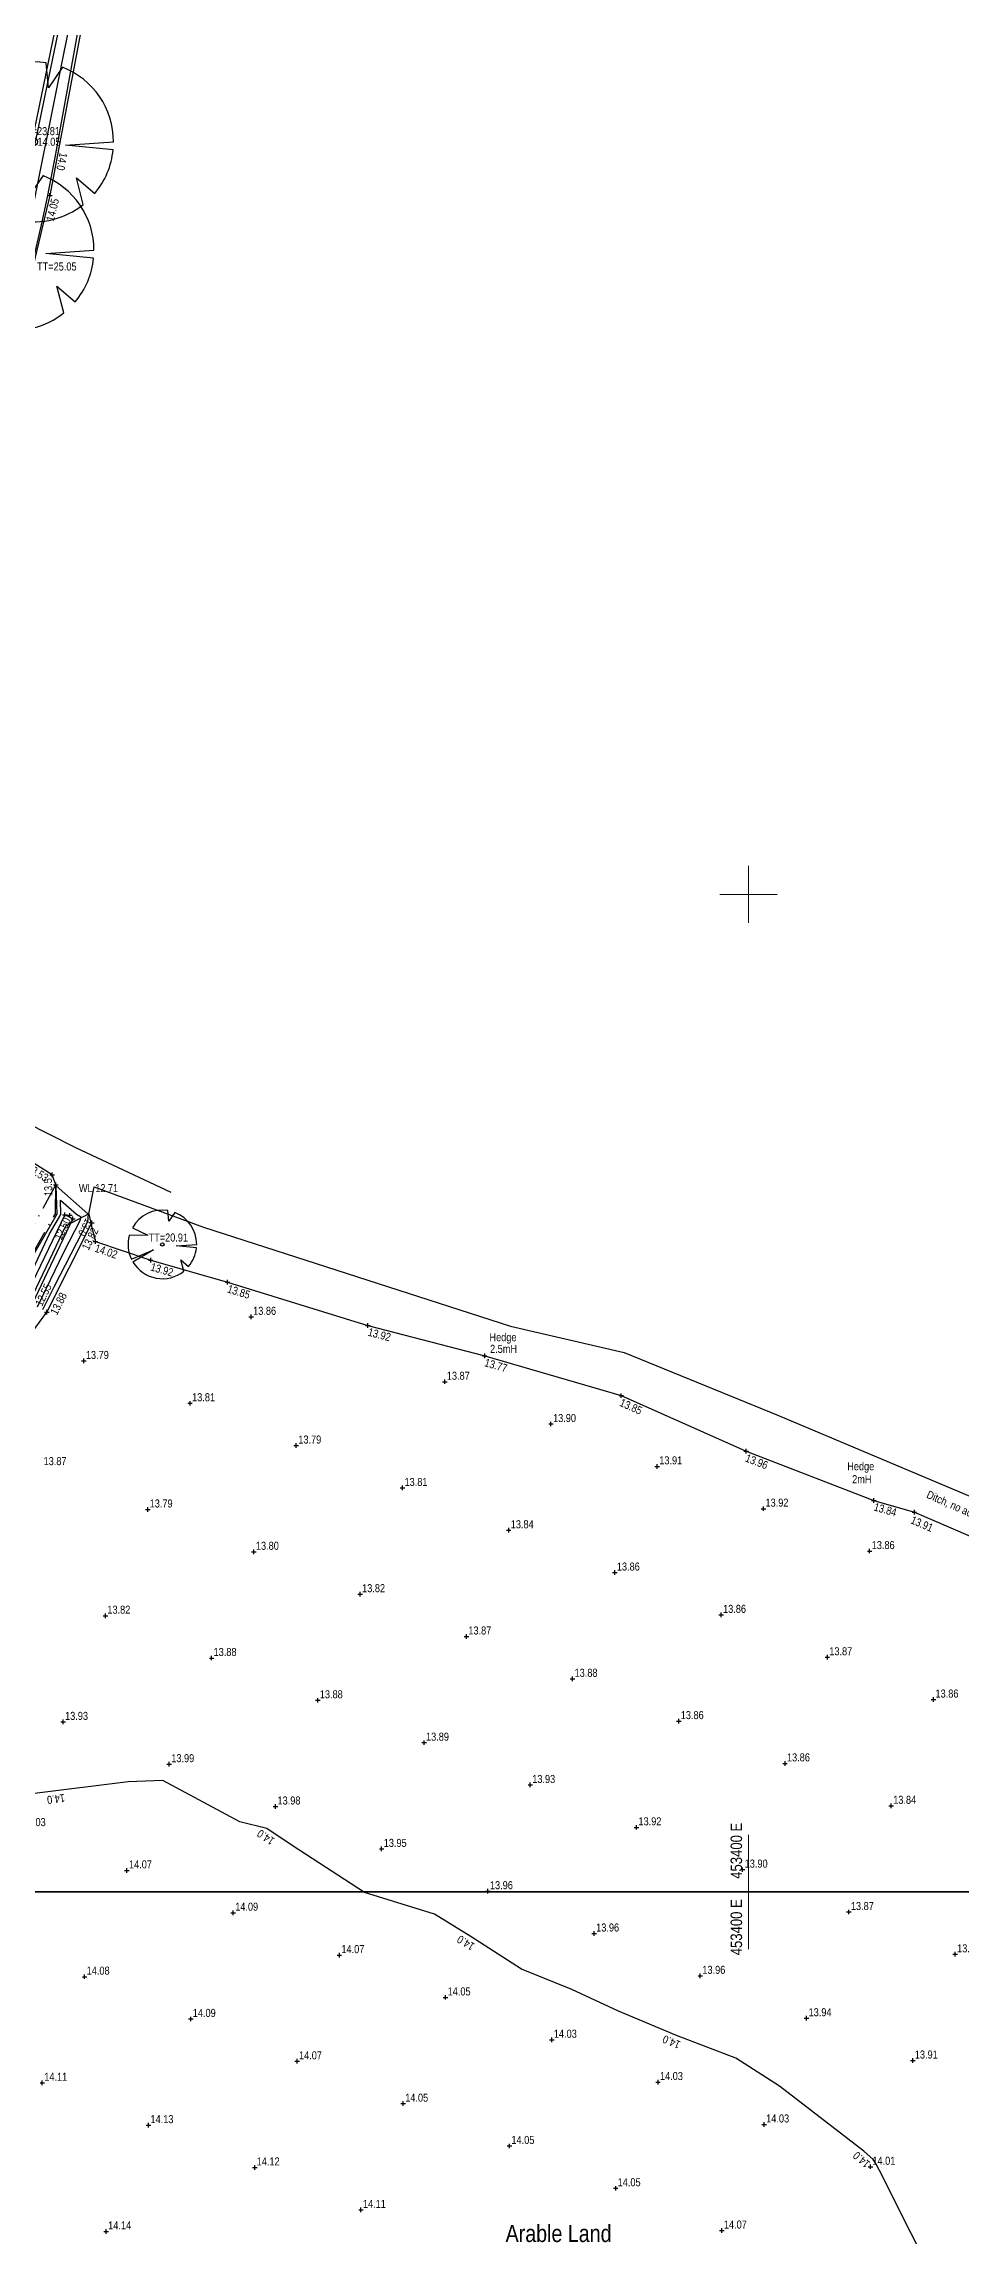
# Model space of a CAD drawing. Extents: x 452260 to 454003, y 451265 to 453203.
# Drawn here: x 453338.4 to 453418.5, y 452282.7 to 452474.4 of the extents above; entities that cross this region are included whole.
import ezdxf
from ezdxf.enums import TextEntityAlignment as Align

# ---------------------------------------------------------------- set-up
doc = ezdxf.new("R2010")
doc.units = 0
doc.header["$LTSCALE"] = 0.7
doc.header["$MEASUREMENT"] = 0
doc.header["$PDMODE"] = 2
doc.header["$PDSIZE"] = 0.2
doc.linetypes.add('Dash-Dot', pattern=[6, 4, -1, 0, -1])
doc.linetypes.add('DASHED', pattern=[5442.857143, 3628.571429, -1814.285714])
for name, color, linetype, lineweight in [('Border', 7, 'Continuous', 25), ('FFS_Tree Top Levels', 94, 'Continuous', 25), ('FPS_Bottom of Bank', 7, 'DASHED', 25), ('FPS_Contours-Minor', 184, 'Continuous', 25), ('FPS_Fence', 42, 'Dash-Dot', 25), ('FPS_Grid', 7, 'Continuous', 13), ('FPS_Hedge', 86, 'Continuous', 25), ('FPS_Hedge Top Level', 7, 'Continuous', 25), ('FPS_Levels', 7, 'Continuous', 25), ('FPS_Spot Levels', 7, 'Continuous', 25), ('FPS_Text', 7, 'Continuous', 25), ('FPS_Top of Bank', 7, 'DASHED', 25), ('FPS_Tree Canopy', 3, 'Continuous', 25), ('FPS_Trees', 77, 'Continuous', 25), ('FPS_Vegetation', 3, 'Continuous', 25), ('FPS_Water Levels', 7, 'Continuous', 25)]:
    doc.layers.add(name, color=color, linetype=linetype, lineweight=lineweight)
doc.styles.add('Default', font='ARIALN.TTF')
doc.styles.get("Standard").update_dxf_attribs({"font": 'ARIALN.TTF'})

# ---------------------------------------------------------------- blocks, each defined once
blk = doc.blocks.new('Tree1R')
at = {"layer": 'FPS_Trees', "color": 77, "linetype": 'Continuous', "lineweight": 25}
for points in [[(0.363, 0.931, 0), (0.187, 0.673, 0), (0.157, 0.987, 0)], [(-0.873, 0.486, 0), (-0.424, 0.264, 0), (-0.967, 0.254, 0)], [(-0.904, -0.429, 0), (-0.257, -0.156, 0), (-0.857, -0.517, 0)], [(0.995, -0.101, 0), (0.398, -0.041, 0), (1, -0.001, 0)], [(0.622, -0.785, 0), (0.536, -0.452, 0), (0.765, -0.645, 0)]]:
    blk.add_polyline3d(points, dxfattribs=at)
at = {"layer": 'FPS_Trees', "color": 42, "linetype": 'Continuous', "lineweight": 25}
blk.add_circle((0, -0.001), 0.05, dxfattribs=at)
at = {"layer": 'FPS_Trees', "color": 77, "linetype": 'Continuous', "lineweight": 25}
for start, end in [(80.968, 150.872), (0, 68.758), (165.198, 205.304), (319.896, 354.273), (211.031, 308.435)]:
    blk.add_arc((0, -0.001), 1, start, end, dxfattribs=at)

msp = doc.modelspace()

# ---------------------------------------------------------------- linework, layer by layer
at = {"layer": 'Border'}
for points in [[(453025.89, 452726.87), (453564.51, 452726.87), (453564.51, 452312.76), (453025.89, 452312.76)], [(452893.52, 452312.76), (453432.15, 452312.76), (453432.15, 451898.65), (452893.52, 451898.65)]]:
    msp.add_lwpolyline(points, close=True, dxfattribs=at)
at = {"layer": 'FPS_Bottom of Bank'}
for points in [[(453341.46, 452480.46, 13.77), (453337.57, 452461.02, 13.74), (453333.05, 452441.22, 13.64), (453330.53, 452429.55, 13.65), (453326.99, 452411.94, 13.72)], [(453340.19, 452371.98, 12.5), (453336.65, 452364.57, 12.55), (453330.23, 452356.6, 12.62), (453322.12, 452347.24, 12.7), (453313.62, 452337.6, 12.7), (453305.26, 452329.36, 12.71), (453295.67, 452316.38, 12.71), (453292.92, 452312.87, 12.71)], [(453292.55, 452312.4, 12.71), (453292.22, 452311.97, 12.71), (453291.16, 452310.62, 12.72), (453291.79, 452310.13, 12.72), (453292.85, 452311.48, 12.71), (453296.3, 452315.9, 12.71), (453305.87, 452328.83, 12.71), (453314.2, 452337.05, 12.7), (453322.72, 452346.71, 12.7), (453330.84, 452356.09, 12.62), (453337.33, 452364.14, 12.55), (453340.91, 452371.63, 12.5)], [(453332.17, 452354.68, 13.91), (453338.63, 452363.46, 13.88), (453342.56, 452371.27, 13.82)]]:
    msp.add_polyline3d(points, dxfattribs=at)
for p in [(453340.19, 452371.98, 12.5), (453340.91, 452371.63, 12.5), (453342.56, 452371.27, 13.82), (453338.63, 452363.46, 13.88)]:
    msp.add_point(p, dxfattribs=at)
at = {"layer": 'FPS_Contours-Minor', "flags": 128}
for points, elevation in [([(453342.17, 452480.26), (453339.37, 452464.77), (453338.67, 452461.12), (453338.21, 452458.93), (453334.15, 452441.55), (453334.02, 452440.97), (453331.92, 452430.72), (453331.63, 452429.39), (453329.4, 452417.97)], 14), ([(453332.45, 452479.29), (453333.56, 452471.92), (453334.32, 452470.85), (453333.58, 452464.88), (453333.11, 452461.62), (453333.49, 452457.98), (453335.21, 452458.41), (453335.4, 452457.71), (453332.46, 452444.55), (453331.23, 452442.85), (453330.04, 452439.23), (453330.12, 452435.35), (453330.05, 452432.76), (453330.74, 452432.31), (453330.9, 452434.37), (453331.57, 452439.56), (453331.97, 452441.4), (453332.31, 452442.97), (453335.7, 452455.88), (453335.97, 452456.91), (453336.6, 452461.16), (453337.48, 452465.1), (453338.15, 452468.32), (453340.73, 452480.72)], 14), ([(453337.54, 452368.63), (453339.53, 452372.05), (453339.44, 452374.52), (453342.22, 452372.06), (453342.25, 452372.04), (453342.17, 452371.36), (453339.26, 452365.71), (453338.26, 452363.65)], 13.5), ([(453336.82, 452365.95), (453338.86, 452370.3), (453339.86, 452372.01), (453339.81, 452373.25), (453341.21, 452372.02), (453341.58, 452371.84), (453341.54, 452371.5), (453340.08, 452368.67), (453337.77, 452363.91)], 13), ([(453340.91, 452371.63), (453340.19, 452371.98)], 12.5), ([(453416.94, 452277.47), (453411.45, 452288.4), (453411.15, 452288.93), (453410.91, 452289.36), (453410.07, 452290.08), (453402.7, 452295.75), (453398.88, 452298.22), (453393.7, 452300.2), (453388.63, 452302.33), (453384.54, 452304.22), (453380.14, 452305.99), (453375.64, 452308.89), (453372.52, 452310.8), (453366.4, 452312.71), (453360.09, 452316.82), (453357.86, 452318.31), (453355.5, 452318.88), (453348.77, 452322.51), (453345.74, 452322.38), (453337.55, 452321.36)], 14)]:
    msp.add_lwpolyline(points, dxfattribs=dict(at, elevation=elevation))
at = {"layer": 'FPS_Fence'}
for points in [[(453166.5, 452385.2, 0), (453179.16, 452378.4, 0), (453201.35, 452366.68, 0), (453212.38, 452360.83, 0), (453221.93, 452355.78, 0), (453234.07, 452349.42, 0), (453240.18, 452346.12, 0), (453248.05, 452339.64, 0), (453253.43, 452334.57, 0), (453259.61, 452333.46, 0), (453269.41, 452331.7, 0), (453276.6, 452327.24, 0), (453284.54, 452322.32, 0), (453292.04, 452317.64, 0), (453300.03, 452326.94, 0), (453301.14, 452328.93, 0), (453306.77, 452334.97, 0), (453312.02, 452340.84, 0), (453318.81, 452347.87, 0), (453323.11, 452352.13, 0), (453329.86, 452360.66, 0), (453336.24, 452368.77, 0), (453339.41, 452374.6, 0)], [(453337.07, 452368.04, 13.68), (453339.38, 452372.07, 13.74), (453339.41, 452374.6, 13.53), (453339.1, 452375.48, 13.53), (453331.89, 452379.99, 13.57)]]:
    msp.add_polyline3d(points, dxfattribs=at)
for p in [(453339.1, 452375.48, 13.53), (453339.41, 452374.6, 13.53), (453339.41, 452374.6)]:
    msp.add_point(p, dxfattribs=at)
at = {"layer": 'FPS_Grid'}
for p, q in [((453400, 452397.5), (453400, 452402.5)), ((453397.5, 452400), (453402.5, 452400)), ((453400, 452312.76), (453400, 452317.76)), ((453400, 452307.76), (453400, 452312.76))]:
    msp.add_line(p, q, dxfattribs=at)
at = {"layer": 'FPS_Hedge', "flags": 128}
for points in [[(453342.31, 452372.06), (453342.76, 452374.42), (453352.34, 452370.9), (453379.17, 452362.23), (453389.11, 452359.94), (453402.62, 452354.41), (453421.98, 452346.27), (453441.53, 452338.07), (453452.53, 452332.78), (453473.44, 452322.74), (453492.86, 452313.75), (453509.36, 452307.06), (453537.93, 452295.04), (453549.89, 452290.46), (453563.09, 452287.22), (453573.47, 452286.56), (453586.72, 452281.46)], [(453342.31, 452372.06), (453340.25, 452370.97), (453337.12, 452364.37)]]:
    msp.add_lwpolyline(points, dxfattribs=at)
at = {"layer": 'FPS_Hedge'}
msp.add_polyline3d([(453342.31, 452372.06, 13.54), (453342.57, 452370.84, 13.88), (453342.87, 452369.65, 14.02), (453347.71, 452368.01, 13.92), (453354.44, 452366.09, 13.85), (453366.71, 452362.3, 13.92), (453376.92, 452359.64, 13.77), (453388.85, 452356.16, 13.85), (453399.8, 452351.31, 13.96), (453410.95, 452346.98, 13.84), (453414.5, 452345.96, 13.91)], dxfattribs=at)
for p in [(453342.87, 452369.65, 14.02), (453347.71, 452368.01, 13.92), (453354.44, 452366.09, 13.85), (453366.71, 452362.3, 13.92), (453376.92, 452359.64, 13.77), (453388.85, 452356.16, 13.85), (453399.8, 452351.31, 13.96), (453410.95, 452346.98, 13.84)]:
    msp.add_point(p, dxfattribs=at)
at = {"layer": 'FPS_Spot Levels'}
for p in [(453356.5, 452363.05, 13.86), (453341.86, 452359.2, 13.79), (453373.43, 452357.38, 13.87), (453351.15, 452355.49, 13.81), (453382.72, 452353.68, 13.9), (453360.44, 452351.79, 13.79), (453392.01, 452349.97, 13.91), (453369.73, 452348.09, 13.81), (453347.45, 452346.2, 13.79), (453401.3, 452346.27, 13.92), (453379.02, 452344.39, 13.84), (453356.74, 452342.5, 13.8), (453410.59, 452342.57, 13.86), (453388.31, 452340.68, 13.86), (453366.03, 452338.8, 13.82), (453343.75, 452336.91, 13.82), (453375.32, 452335.1, 13.87), (453397.6, 452336.98, 13.86), (453353.04, 452333.21, 13.88), (453406.89, 452333.28, 13.87), (453384.61, 452331.39, 13.88), (453362.33, 452329.51, 13.88), (453416.18, 452329.58, 13.86), (453340.05, 452327.63, 13.93), (453393.9, 452327.69, 13.86), (453371.62, 452325.81, 13.89), (453349.33, 452323.92, 13.99), (453403.19, 452323.99, 13.86), (453380.91, 452322.11, 13.93), (453358.62, 452320.22, 13.98), (453412.48, 452320.29, 13.84), (453390.19, 452318.4, 13.92), (453367.91, 452316.52, 13.95), (453345.63, 452314.63, 14.07), (453399.48, 452314.7, 13.9), (453377.2, 452312.82, 13.96), (453354.92, 452310.93, 14.09), (453408.77, 452311, 13.87), (453386.49, 452309.11, 13.96), (453364.21, 452307.23, 14.07), (453418.06, 452307.3, 13.83), (453341.93, 452305.34, 14.08), (453395.78, 452305.41, 13.96), (453373.5, 452303.53, 14.05), (453351.22, 452301.64, 14.09), (453405.07, 452301.71, 13.94), (453382.79, 452299.82, 14.03), (453360.51, 452297.94, 14.07), (453414.36, 452298.01, 13.91), (453338.23, 452296.05, 14.11), (453392.08, 452296.12, 14.03), (453369.8, 452294.24, 14.05), (453347.52, 452292.35, 14.13), (453401.37, 452292.42, 14.03), (453379.09, 452290.53, 14.05), (453356.81, 452288.65, 14.12), (453410.66, 452288.72, 14.01), (453388.38, 452286.83, 14.05), (453366.1, 452284.95, 14.11), (453343.81, 452283.06, 14.14), (453397.67, 452283.13, 14.07)]:
    msp.add_point(p, dxfattribs=at)
at = {"layer": 'FPS_Top of Bank'}
for points in [[(453342.49, 452480.17, 14.1), (453338.89, 452461.14, 14.05), (453334.07, 452440.95, 14.02), (453331.77, 452429.37, 14.05), (453328.06, 452411.57, 13.97), (453326.09, 452400.84, 13.85), (453323.66, 452401.6, 13.72), (453325.55, 452412.31, 13.95), (453329.59, 452429.58, 13.95), (453331.77, 452441.43, 14.07), (453336.38, 452461.19, 14.06), (453340.42, 452480.83, 14.1), (453343.79, 452496.07, 14.23), (453347.76, 452514.25, 14.23), (453352.05, 452533.13, 14.13), (453354.73, 452550.57, 14.15)], [(453414.5, 452345.96, 13.91), (453420.86, 452343.22, 13.96)]]:
    msp.add_polyline3d(points, dxfattribs=at)
for p in [(453338.89, 452461.14, 14.05), (453414.5, 452345.96, 13.91)]:
    msp.add_point(p, dxfattribs=at)
at = {"layer": 'FPS_Vegetation', "elevation": 13.61, "flags": 128}
msp.add_lwpolyline([(453231.5, 452475.1), (453238.99, 452465.86), (453244.97, 452459.13), (453252.03, 452450.18), (453260.49, 452440.71), (453265.71, 452434.26), (453272.79, 452427.92), (453278.93, 452421.34), (453281.76, 452417.97), (453287.83, 452413.4), (453292.3, 452408.96), (453302.43, 452400.34), (453310.85, 452394.77), (453319.62, 452389.55), (453332.3, 452382.31), (453341.13, 452377.85), (453349.47, 452373.96)], dxfattribs=at)
at = {"layer": 'FPS_Water Levels'}
msp.add_point((453340.63, 452371.93, 12.71), dxfattribs=at)

# ---------------------------------------------------------------- block references
at = {"layer": 'FPS_Tree Canopy'}
for p, xscale, yscale, zscale in [((453337.46, 452465.83, 14.05), 7, 7, 7), ((453335.75, 452456.35, 14.04), 7, 7, 7), ((453348.73, 452369.39, 13.98), 3, 3, 3)]:
    msp.add_blockref('Tree1R', p, dxfattribs=dict(at, xscale=xscale, yscale=yscale, zscale=zscale))

# ---------------------------------------------------------------- texts
at = {"layer": 'FFS_Tree Top Levels', "style": 'Default'}
for s, p in [('TT=23.81', (453336.32, 452466.41)), ('TT=25.05', (453337.77, 452454.57)), ('TT=20.91', (453347.52, 452369.64))]:
    msp.add_text(s, height=0.7, dxfattribs=at).set_placement(p)
at = {"layer": 'FPS_Contours-Minor', "style": 'Default'}
for s, rotation, p in [('14.0', 259.0729, (453339.61, 452464.16, 14)), ('13.5', 92.2764, (453339.09, 452374.41, 13.5)), ('13.0', 242.7525, (453341.69, 452371.03, 13)), ('14.0', 187.0827, (453339.38, 452321.23, 14)), ('14.0', 146.0941, (453357.97, 452317.82, 14)), ('14.0', 148.4323, (453375.45, 452308.59, 14)), ('14.0', 157.1678, (453393.39, 452299.95, 14)), ('14.0', 139.2867, (453410.1, 452289.59, 14))]:
    msp.add_text(s, height=0.7, rotation=rotation, dxfattribs=at).set_placement(p, align=Align.CENTER)
at = {"layer": 'FPS_Grid'}
for p in [(453399.43, 452313.9), (453399.43, 452307.21)]:
    msp.add_text('453400 E', height=1, rotation=90, dxfattribs=at).set_placement(p)
at = {"layer": 'FPS_Hedge Top Level', "style": 'Default'}
for s, p in [('Hedge', (453377.34, 452361.62, 13.72)), ('2.5mH', (453377.39, 452360.6, 13.77)), ('Hedge', (453408.63, 452350.33, 13.72)), ('2mH', (453409.06, 452349.2, 13.72))]:
    msp.add_text(s, height=0.7, dxfattribs=at).set_placement(p, align=Align.TOP_LEFT)
at = {"layer": 'FPS_Levels', "style": 'Default'}
msp.add_text('14.05', height=0.7, dxfattribs=at).set_placement((453337.81, 452465.83, 14.05), align=Align.MIDDLE_LEFT)
for s, rotation, p in [('14.05', 76.5882, (453339.02, 452460.93, 14.05)), ('13.53', 327.958, (453338.85, 452375.43, 13.53))]:
    msp.add_text(s, height=0.7, rotation=rotation, dxfattribs=at).set_placement(p, align=Align.TOP_RIGHT)
for s, rotation, p in [('12.50', 64.499, (453339.26, 452370, 12.5)), ('14.02', 341.2465, (453342.98, 452369.43, 14.02)), ('12.55', 64.499, (453337.57, 452364.22, 12.55)), ('13.92', 344.0525, (453347.83, 452367.79, 13.92)), ('13.85', 342.8478, (453354.56, 452365.87, 13.85)), ('13.92', 345.3987, (453366.83, 452362.09, 13.92)), ('13.77', 343.7584, (453377.04, 452359.42, 13.77)), ('13.85', 336.0786, (453388.94, 452355.93, 13.85)), ('13.96', 338.8078, (453399.9, 452351.08, 13.96)), ('13.84', 344.086, (453411.09, 452346.8, 13.84))]:
    msp.add_text(s, height=0.7, rotation=rotation, dxfattribs=at).set_placement(p, align=Align.TOP_LEFT)
for s, rotation, p in [('13.82', 63.274, (453342.27, 452368.82, 13.82)), ('13.88', 63.274, (453339.51, 452363.15, 13.88)), ('13.91', 336.703, (453414.11, 452345.02, 13.91))]:
    msp.add_text(s, height=0.7, rotation=rotation, dxfattribs=at).set_placement(p)
at = {"layer": 'FPS_Spot Levels', "style": 'Default'}
for s, p in [('13.86', (453356.67, 452363.23, 13.86)), ('13.79', (453342.04, 452359.37, 13.79)), ('13.81', (453351.33, 452355.67, 13.81)), ('13.87', (453373.61, 452357.55, 13.87)), ('13.90', (453382.9, 452353.85, 13.9)), ('13.79', (453360.62, 452351.97, 13.79)), ('13.87', (453338.34, 452350.08, 13.87)), ('13.91', (453392.19, 452350.15, 13.91)), ('13.81', (453369.91, 452348.26, 13.81)), ('13.79', (453347.62, 452346.38, 13.79)), ('13.92', (453401.48, 452346.45, 13.92)), ('13.84', (453379.2, 452344.56, 13.84)), ('13.80', (453356.91, 452342.68, 13.8)), ('13.86', (453410.77, 452342.74, 13.86)), ('13.86', (453388.48, 452340.86, 13.86)), ('13.82', (453366.2, 452338.97, 13.82)), ('13.82', (453343.92, 452337.09, 13.82)), ('13.86', (453397.77, 452337.16, 13.86)), ('13.87', (453375.49, 452335.27, 13.87)), ('13.88', (453353.21, 452333.39, 13.88)), ('13.87', (453407.06, 452333.45, 13.87)), ('13.88', (453384.78, 452331.57, 13.88)), ('13.88', (453362.5, 452329.69, 13.88)), ('13.86', (453416.35, 452329.75, 13.86)), ('13.93', (453340.22, 452327.8, 13.93)), ('13.86', (453394.07, 452327.87, 13.86)), ('13.89', (453371.79, 452325.98, 13.89)), ('13.99', (453349.51, 452324.1, 13.99)), ('13.86', (453403.36, 452324.17, 13.86)), ('13.93', (453381.08, 452322.28, 13.93)), ('13.98', (453358.8, 452320.4, 13.98)), ('13.84', (453412.65, 452320.46, 13.84)), ('14.03', (453336.52, 452318.51, 14.03)), ('13.92', (453390.37, 452318.58, 13.92)), ('13.95', (453368.09, 452316.69, 13.95)), ('14.07', (453345.81, 452314.81, 14.07)), ('13.90', (453399.66, 452314.88, 13.9)), ('13.96', (453377.38, 452312.99, 13.96)), ('14.09', (453355.1, 452311.11, 14.09)), ('13.87', (453408.95, 452311.17, 13.87)), ('13.96', (453386.67, 452309.29, 13.96)), ('14.07', (453364.39, 452307.4, 14.07)), ('13.83', (453418.24, 452307.47, 13.83)), ('14.08', (453342.11, 452305.52, 14.08)), ('13.96', (453395.96, 452305.59, 13.96)), ('14.05', (453373.68, 452303.7, 14.05)), ('14.09', (453351.39, 452301.82, 14.09)), ('13.94', (453405.25, 452301.88, 13.94)), ('14.03', (453382.97, 452300, 14.03)), ('13.91', (453414.54, 452298.18, 13.91)), ('14.07', (453360.68, 452298.11, 14.07)), ('14.03', (453392.25, 452296.3, 14.03)), ('14.11', (453338.4, 452296.23, 14.11)), ('14.05', (453369.97, 452294.41, 14.05)), ('14.13', (453347.69, 452292.53, 14.13)), ('14.03', (453401.54, 452292.59, 14.03)), ('14.05', (453379.26, 452290.71, 14.05)), ('14.12', (453356.98, 452288.83, 14.12)), ('14.01', (453410.83, 452288.89, 14.01)), ('14.05', (453388.55, 452287.01, 14.05)), ('14.11', (453366.27, 452285.12, 14.11)), ('14.14', (453343.99, 452283.24, 14.14)), ('14.07', (453397.84, 452283.31, 14.07))]:
    msp.add_text(s, height=0.7, dxfattribs=at).set_placement(p)
at = {"layer": 'FPS_Text'}
msp.add_text('Ditch, no access', height=0.7, rotation=336.1089, dxfattribs=at).set_placement((453415.5, 452347.25))
msp.add_text('Arable Land', height=1.5, dxfattribs=at).set_placement((453378.75, 452282.13))
at = {"layer": 'FPS_Water Levels', "style": 'Default'}
msp.add_text('WL 12.71', height=0.7, dxfattribs=at).set_placement((453341.43, 452373.96, 12.71))

doc.saveas('drawing.dxf')
